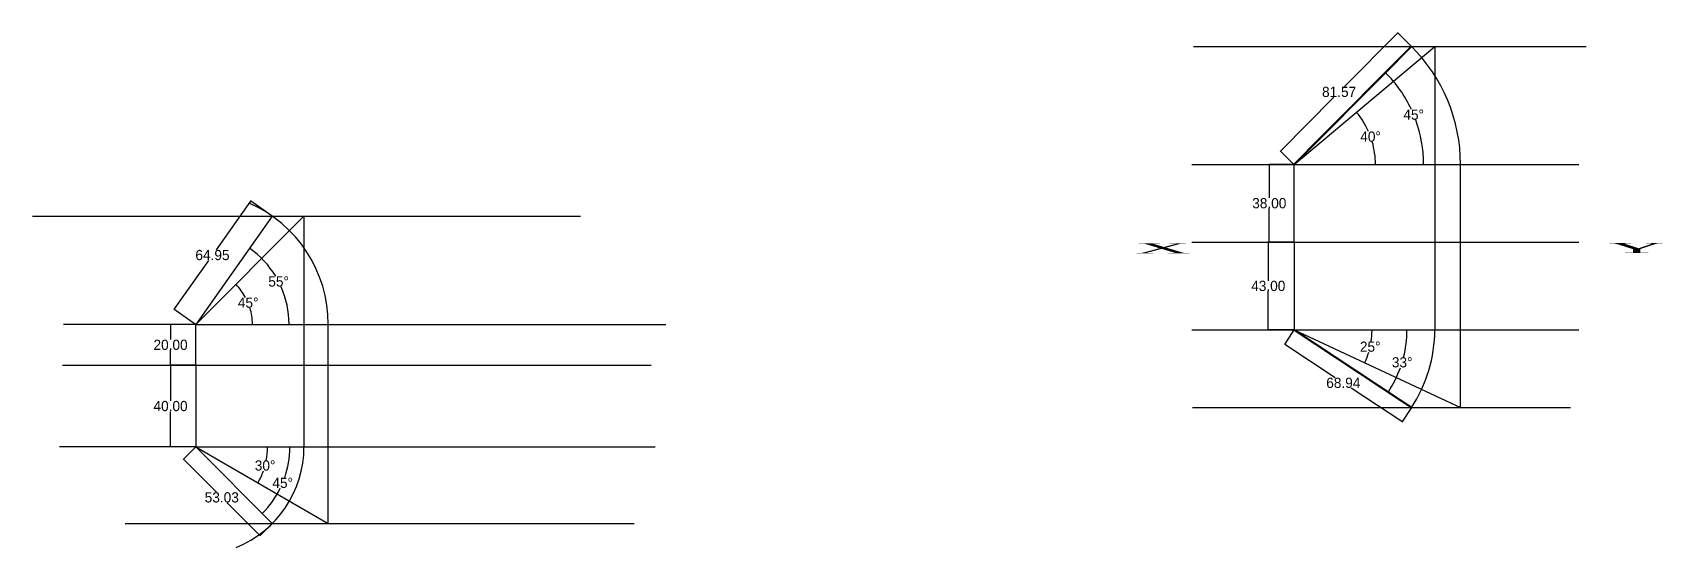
# Model space of a CAD drawing. Header units: millimetres. Extents: x 67 to 866, y 80 to 332.
import ezdxf

# ---------------------------------------------------------------- set-up
doc = ezdxf.new("R2010")
doc.units = ezdxf.units.MM
doc.header["$MEASUREMENT"] = 0
doc.styles.add('Annotative', font='txt')
doc.styles.get("Standard").update_dxf_attribs({"font": 'times.ttf', "width": 5})
doc.dimstyles.get("Standard").update_dxf_attribs({"dimtxt": 5, "dimasz": 0.18, "dimexe": 0.18, "dimexo": 0.0625, "dimgap": 0.09, "dimtad": 0, "dimtih": 1, "dimtoh": 1, "dimzin": 0, "dimdsep": 46, "dimtxsty": 'Annotative', "dimcen": 5, "dimclrd": 1, "dimclre": 3, "dimadec": 0, "dimazin": 0, "dimtfac": 1, "dimtofl": 0, "dimtmove": 0, "dimatfit": 3, "dimfxl": 1, "dimtfillclr": 1, "dimtolj": 1, "dimtzin": 0, "dimarcsym": 0})

# ---------------------------------------------------------------- blocks, each defined once
blk = doc.blocks.new('*D3')
at = {"color": 3, "lineweight": -2, "transparency": 16777216}
for p, q in [((147.17, 168.9), (134.71, 168.9)), ((147.17, 128.9), (134.71, 128.9))]:
    blk.add_line(p, q, dxfattribs=at)
at = {"color": 1, "lineweight": -2, "transparency": 16777216}
for p, q in [((134.89, 168.72), (134.89, 151.49)), ((134.89, 129.08), (134.89, 146.31))]:
    blk.add_line(p, q, dxfattribs=at)
at = {"color": 1, "transparency": 16777216}
for points in [[(134.86, 168.72), (134.92, 168.72), (134.89, 168.9)], [(134.86, 129.08), (134.92, 129.08), (134.89, 128.9)]]:
    blk.add_solid(points, dxfattribs=at)
at = {"layer": 'Defpoints', "color": 0, "transparency": 16777216}
for p in [(147.23, 168.9), (134.89, 128.9), (147.23, 128.9)]:
    blk.add_point(p, dxfattribs=at)
at = {"color": 0, "transparency": 16777216, "insert": (134.89, 148.9), "char_height": 5, "attachment_point": 5, "style": 'Annotative'}
blk.add_mtext('\\A1;40.00', dxfattribs=at)
blk = doc.blocks.new('*D4')
at = {"color": 3, "lineweight": -2, "transparency": 16777216}
for p, q in [((147.17, 188.9), (134.71, 188.9)), ((147.17, 168.9), (134.71, 168.9))]:
    blk.add_line(p, q, dxfattribs=at)
at = {"color": 1, "lineweight": -2, "transparency": 16777216}
for p, q in [((134.89, 188.72), (134.89, 181.49)), ((134.89, 169.08), (134.89, 176.31))]:
    blk.add_line(p, q, dxfattribs=at)
at = {"color": 1, "transparency": 16777216}
for points in [[(134.86, 188.72), (134.92, 188.72), (134.89, 188.9)], [(134.86, 169.08), (134.92, 169.08), (134.89, 168.9)]]:
    blk.add_solid(points, dxfattribs=at)
at = {"layer": 'Defpoints', "color": 0, "transparency": 16777216}
for p in [(147.23, 188.9), (134.89, 168.9), (147.23, 168.9)]:
    blk.add_point(p, dxfattribs=at)
at = {"color": 0, "transparency": 16777216, "insert": (134.89, 178.9), "char_height": 5, "attachment_point": 5, "style": 'Annotative'}
blk.add_mtext('\\A1;20.00', dxfattribs=at)
blk = doc.blocks.new('*D5')
at = {"color": 1, "lineweight": -2, "transparency": 16777216}
for start, end in [(349.32769, 359.70682), (330.29318, 340.58267)]:
    blk.add_arc((147.23, 128.9), 35.18, start, end, dxfattribs=at)
at = {"color": 1, "transparency": 16777216}
for points in [[(182.37, 128.72), (182.43, 128.72), (182.4, 128.9)], [(177.81, 111.46), (177.76, 111.49), (177.69, 111.31)]]:
    blk.add_solid(points, dxfattribs=at)
at = {"layer": 'Defpoints', "color": 0, "transparency": 16777216}
for p in [(147.23, 128.9), (147.23, 128.9), (372.28, 128.9), (180.28, 116.87), (212.18, 91.4)]:
    blk.add_point(p, dxfattribs=at)
at = {"color": 0, "transparency": 16777216, "insert": (181.21, 119.8), "char_height": 5, "attachment_point": 5, "style": 'Annotative'}
blk.add_mtext('\\A1;30°', dxfattribs=at)
blk = doc.blocks.new('*D6')
at = {"color": 1, "lineweight": -2, "transparency": 16777216}
for start, end in [(28.41803, 44.62881), (0.37119, 16.82598)]:
    blk.add_arc((147.23, 188.9), 27.78, start, end, dxfattribs=at)
at = {"color": 1, "transparency": 16777216}
for points in [[(166.98, 208.4), (167.02, 208.44), (166.87, 208.55)], [(175.04, 189.08), (174.98, 189.08), (175.01, 188.9)]]:
    blk.add_solid(points, dxfattribs=at)
at = {"layer": 'Defpoints', "color": 0, "transparency": 16777216}
for p in [(200.26, 241.94), (174.07, 196.09), (147.23, 188.9), (147.23, 188.9), (377.48, 188.9)]:
    blk.add_point(p, dxfattribs=at)
at = {"color": 0, "transparency": 16777216, "insert": (172.9, 199.54), "char_height": 5, "attachment_point": 5, "style": 'Annotative'}
blk.add_mtext('\\A1;45°', dxfattribs=at)
blk = doc.blocks.new('*D7')
at = {"color": 1, "lineweight": -2, "transparency": 16777216}
for start, end in [(31.08747, 54.51005), (0.22556, 23.76934)]:
    blk.add_arc((147.23, 188.9), 45.72, start, end, dxfattribs=at)
at = {"color": 1, "transparency": 16777216}
for points in [[(173.76, 226.11), (173.79, 226.16), (173.63, 226.24)], [(192.98, 189.08), (192.92, 189.08), (192.95, 188.9)]]:
    blk.add_solid(points, dxfattribs=at)
at = {"layer": 'Defpoints', "color": 0, "transparency": 16777216}
for p in [(184.73, 241.94), (190.65, 203.22), (147.23, 188.9), (147.23, 188.9), (377.48, 188.9)]:
    blk.add_point(p, dxfattribs=at)
at = {"color": 0, "transparency": 16777216, "insert": (187.83, 209.92), "char_height": 5, "attachment_point": 5, "style": 'Annotative'}
blk.add_mtext('\\A1;55°', dxfattribs=at)
blk = doc.blocks.new('*D8')
at = {"color": 1, "lineweight": -2, "transparency": 16777216}
for start, end in [(340.94235, 359.77636), (315.22364, 333.96963)]:
    blk.add_arc((147.23, 128.9), 46.11, start, end, dxfattribs=at)
at = {"color": 1, "transparency": 16777216}
for points in [[(193.31, 128.72), (193.37, 128.72), (193.34, 128.9)], [(179.98, 96.4), (179.94, 96.44), (179.84, 96.29)]]:
    blk.add_solid(points, dxfattribs=at)
at = {"layer": 'Defpoints', "color": 0, "transparency": 16777216}
for p in [(147.23, 128.9), (147.23, 128.9), (372.28, 128.9), (187.16, 105.85), (184.73, 91.4)]:
    blk.add_point(p, dxfattribs=at)
at = {"color": 0, "transparency": 16777216, "insert": (189.83, 111.26), "char_height": 5, "attachment_point": 5, "style": 'Annotative'}
blk.add_mtext('\\A1;45°', dxfattribs=at)
blk = doc.blocks.new('*D9')
at = {"color": 1, "lineweight": -2, "transparency": 16777216}
for p, q in [((174.07, 249.25), (157.26, 225.47)), ((136.78, 196.51), (153.59, 220.29))]:
    blk.add_line(p, q, dxfattribs=at)
at = {"color": 3, "lineweight": -2, "transparency": 16777216}
for p, q in [((184.68, 241.97), (174.03, 249.5)), ((147.18, 188.94), (136.53, 196.47))]:
    blk.add_line(p, q, dxfattribs=at)
at = {"color": 1, "transparency": 16777216}
for points in [[(174.05, 249.27), (174.1, 249.23), (174.18, 249.4)], [(136.75, 196.53), (136.8, 196.49), (136.68, 196.36)]]:
    blk.add_solid(points, dxfattribs=at)
at = {"layer": 'Defpoints', "color": 0, "transparency": 16777216}
for p in [(174.18, 249.4), (184.73, 241.94), (147.23, 188.9)]:
    blk.add_point(p, dxfattribs=at)
at = {"color": 0, "transparency": 16777216, "insert": (155.43, 222.88), "char_height": 5, "attachment_point": 5, "style": 'Annotative'}
blk.add_mtext('\\A1;64.95', dxfattribs=at)
blk = doc.blocks.new('*D10')
at = {"color": 3, "lineweight": -2, "transparency": 16777216}
for p, q in [((147.18, 128.86), (141.12, 122.79)), ((184.68, 91.36), (178.62, 85.29))]:
    blk.add_line(p, q, dxfattribs=at)
at = {"color": 1, "lineweight": -2, "transparency": 16777216}
for p, q in [((141.37, 122.79), (157.4, 106.76)), ((178.62, 85.55), (162.58, 101.58))]:
    blk.add_line(p, q, dxfattribs=at)
at = {"color": 1, "transparency": 16777216}
for points in [[(141.39, 122.81), (141.35, 122.77), (141.24, 122.92)], [(178.64, 85.57), (178.59, 85.52), (178.74, 85.42)]]:
    blk.add_solid(points, dxfattribs=at)
at = {"layer": 'Defpoints', "color": 0, "transparency": 16777216}
for p in [(147.23, 128.9), (184.73, 91.4), (178.74, 85.42)]:
    blk.add_point(p, dxfattribs=at)
at = {"color": 0, "transparency": 16777216, "insert": (159.99, 104.17), "char_height": 5, "attachment_point": 5, "style": 'Annotative'}
blk.add_mtext('\\A1;53.03', dxfattribs=at)
blk = doc.blocks.new('*D11')
at = {"color": 3, "lineweight": -2, "transparency": 16777216}
for p, q in [((685.2, 267.26), (672.96, 267.26)), ((685.2, 229.26), (672.96, 229.26))]:
    blk.add_line(p, q, dxfattribs=at)
at = {"color": 1, "lineweight": -2, "transparency": 16777216}
for p, q in [((673.14, 267.08), (673.14, 250.85)), ((673.14, 229.44), (673.14, 245.67))]:
    blk.add_line(p, q, dxfattribs=at)
at = {"color": 1, "transparency": 16777216}
for points in [[(673.11, 267.08), (673.17, 267.08), (673.14, 267.26)], [(673.11, 229.44), (673.17, 229.44), (673.14, 229.26)]]:
    blk.add_solid(points, dxfattribs=at)
at = {"layer": 'Defpoints', "color": 0, "transparency": 16777216}
for p in [(685.26, 267.26), (673.14, 229.26), (685.26, 229.26)]:
    blk.add_point(p, dxfattribs=at)
at = {"color": 0, "transparency": 16777216, "insert": (673.14, 248.26), "char_height": 5, "attachment_point": 5, "style": 'Annotative'}
blk.add_mtext('\\A1;38.00', dxfattribs=at)
blk = doc.blocks.new('*D12')
at = {"color": 3, "lineweight": -2, "transparency": 16777216}
for p, q in [((685.2, 229.26), (672.46, 229.26)), ((685.2, 186.26), (672.46, 186.26))]:
    blk.add_line(p, q, dxfattribs=at)
at = {"color": 1, "lineweight": -2, "transparency": 16777216}
for p, q in [((672.64, 229.08), (672.64, 210.35)), ((672.64, 186.44), (672.64, 205.17))]:
    blk.add_line(p, q, dxfattribs=at)
at = {"color": 1, "transparency": 16777216}
for points in [[(672.61, 229.08), (672.67, 229.08), (672.64, 229.26)], [(672.61, 186.44), (672.67, 186.44), (672.64, 186.26)]]:
    blk.add_solid(points, dxfattribs=at)
at = {"layer": 'Defpoints', "color": 0, "transparency": 16777216}
for p in [(685.26, 229.26), (672.64, 186.26), (685.26, 186.26)]:
    blk.add_point(p, dxfattribs=at)
at = {"color": 0, "transparency": 16777216, "insert": (672.64, 207.76), "char_height": 5, "attachment_point": 5, "style": 'Annotative'}
blk.add_mtext('\\A1;43.00', dxfattribs=at)
blk = doc.blocks.new('*D13')
at = {"color": 1, "lineweight": -2, "transparency": 16777216}
for start, end in [(351.45036, 359.73013), (335.26987, 343.48819)]:
    blk.add_arc((685.26, 186.26), 38.22, start, end, dxfattribs=at)
at = {"color": 1, "transparency": 16777216}
for points in [[(723.45, 186.08), (723.51, 186.08), (723.48, 186.26)], [(720, 170.26), (719.95, 170.28), (719.9, 170.11)]]:
    blk.add_solid(points, dxfattribs=at)
at = {"layer": 'Defpoints', "color": 0, "transparency": 16777216}
for p in [(635.26, 186.26), (685.26, 186.26), (735.26, 186.26), (721.87, 175.3), (766.83, 148.22)]:
    blk.add_point(p, dxfattribs=at)
at = {"color": 0, "transparency": 16777216, "insert": (722.57, 177.99), "char_height": 5, "attachment_point": 5, "style": 'Annotative'}
blk.add_mtext('\\A1;25°', dxfattribs=at)
blk = doc.blocks.new('*D14')
at = {"color": 1, "lineweight": -2, "transparency": 16777216}
for start, end in [(24.01228, 39.74152), (0.25848, 16.08766)]:
    blk.add_arc((685.26, 267.26), 39.9, start, end, dxfattribs=at)
at = {"color": 1, "transparency": 16777216}
for points in [[(715.92, 292.75), (715.97, 292.79), (715.83, 292.91)], [(725.19, 267.44), (725.13, 267.44), (725.16, 267.26)]]:
    blk.add_solid(points, dxfattribs=at)
at = {"layer": 'Defpoints', "color": 0, "transparency": 16777216}
for p in [(754.21, 325.11), (724.09, 276.46), (635.26, 267.26), (685.26, 267.26), (735.26, 267.26)]:
    blk.add_point(p, dxfattribs=at)
at = {"color": 0, "transparency": 16777216, "insert": (722.76, 280.9), "char_height": 5, "attachment_point": 5, "style": 'Annotative'}
blk.add_mtext('\\A1;40°', dxfattribs=at)
blk = doc.blocks.new('*D15')
at = {"color": 1, "lineweight": -2, "transparency": 16777216}
for start, end in [(25.14262, 45.01048), (0.16245, 20.07692)]:
    blk.add_arc((685.26, 267.26), 63.49, start, end, dxfattribs=at)
at = {"color": 1, "transparency": 16777216}
for points in [[(730.13, 312.14), (730.17, 312.18), (730.02, 312.29)], [(748.78, 267.44), (748.72, 267.44), (748.75, 267.26)]]:
    blk.add_solid(points, dxfattribs=at)
at = {"layer": 'Defpoints', "color": 0, "transparency": 16777216}
for p in [(742.77, 325.11), (746.57, 283.75), (685.26, 267.26), (735.26, 267.26), (824.81, 267.26)]:
    blk.add_point(p, dxfattribs=at)
at = {"color": 0, "transparency": 16777216, "insert": (743.88, 291.64), "char_height": 5, "attachment_point": 5, "style": 'Annotative'}
blk.add_mtext('\\A1;45°', dxfattribs=at)
blk = doc.blocks.new('*D16')
at = {"color": 1, "lineweight": -2, "transparency": 16777216}
for p, q in [((735.97, 331.61), (709.92, 305.4)), ((678.72, 274.02), (704.77, 300.22))]:
    blk.add_line(p, q, dxfattribs=at)
at = {"color": 3, "lineweight": -2, "transparency": 16777216}
for p, q in [((742.72, 325.15), (735.97, 331.87)), ((685.22, 267.3), (678.46, 274.02))]:
    blk.add_line(p, q, dxfattribs=at)
at = {"color": 1, "transparency": 16777216}
for points in [[(735.95, 331.63), (735.99, 331.59), (736.09, 331.74)], [(678.7, 274.04), (678.74, 274), (678.59, 273.89)]]:
    blk.add_solid(points, dxfattribs=at)
at = {"layer": 'Defpoints', "color": 0, "transparency": 16777216}
for p in [(736.09, 331.74), (742.77, 325.11), (685.26, 267.26)]:
    blk.add_point(p, dxfattribs=at)
at = {"color": 0, "transparency": 16777216, "insert": (707.34, 302.81), "char_height": 5, "attachment_point": 5, "style": 'Annotative'}
blk.add_mtext('\\A1;81.57', dxfattribs=at)
blk = doc.blocks.new('*D17')
at = {"color": 3, "lineweight": -2, "transparency": 16777216}
for p, q in [((685.23, 186.21), (680.56, 179.15)), ((742.73, 148.17), (738.06, 141.11))]:
    blk.add_line(p, q, dxfattribs=at)
at = {"color": 1, "lineweight": -2, "transparency": 16777216}
for p, q in [((680.81, 179.2), (705.49, 162.87)), ((738.01, 141.36), (713.32, 157.69))]:
    blk.add_line(p, q, dxfattribs=at)
at = {"color": 1, "transparency": 16777216}
for points in [[(680.82, 179.22), (680.79, 179.17), (680.66, 179.3)], [(738.03, 141.38), (737.99, 141.33), (738.16, 141.26)]]:
    blk.add_solid(points, dxfattribs=at)
at = {"layer": 'Defpoints', "color": 0, "transparency": 16777216}
for p in [(685.26, 186.26), (742.77, 148.22), (738.16, 141.26)]:
    blk.add_point(p, dxfattribs=at)
at = {"color": 0, "transparency": 16777216, "insert": (709.41, 160.28), "char_height": 5, "attachment_point": 5, "style": 'Annotative'}
blk.add_mtext('\\A1;68.94', dxfattribs=at)
blk = doc.blocks.new('*D18')
at = {"color": 1, "lineweight": -2, "transparency": 16777216}
for start, end in [(346.03986, 359.81362), (326.70342, 340.43592)]:
    blk.add_arc((685.26, 186.26), 55.33, start, end, dxfattribs=at)
at = {"color": 1, "transparency": 16777216}
for points in [[(740.57, 186.08), (740.63, 186.08), (740.6, 186.26)], [(731.54, 155.86), (731.49, 155.9), (731.41, 155.73)]]:
    blk.add_solid(points, dxfattribs=at)
at = {"layer": 'Defpoints', "color": 0, "transparency": 16777216}
for p in [(685.26, 186.26), (735.26, 186.26), (824.81, 186.26), (736.45, 165.24), (742.77, 148.22)]:
    blk.add_point(p, dxfattribs=at)
at = {"color": 0, "transparency": 16777216, "insert": (738.25, 170.32), "char_height": 5, "attachment_point": 5, "style": 'Annotative'}
blk.add_mtext('\\A1;33°', dxfattribs=at)

msp = doc.modelspace()

# ---------------------------------------------------------------- linework, layer by layer
for p, q in [((635.983, 325.109), (828.31, 325.109)), ((754.206, 325.109), (754.206, 229.258)), ((635.262, 267.258), (735.262, 267.258)), ((685.262, 229.258), (685.262, 267.258)), ((735.262, 267.258), (824.807, 267.258)), ((766.83, 229.258), (766.83, 267.258)), ((67.307, 241.936), (335.688, 241.936)), ((147.228, 188.903), (200.261, 241.936)), ((184.728, 241.936), (147.228, 188.903)), ((200.261, 241.936), (200.261, 128.903)), ((635.262, 229.258), (735.262, 229.258)), ((685.262, 229.258), (685.262, 186.258)), ((735.262, 229.258), (824.807, 229.258)), ((754.206, 229.258), (754.206, 186.258)), ((766.83, 148.222), (766.83, 229.258)), ((147.228, 188.903), (82.453, 188.903)), ((147.228, 168.903), (147.228, 188.903)), ((147.228, 188.903), (147.228, 188.903)), ((147.228, 188.903), (377.485, 188.903)), ((212.18, 91.403), (212.18, 188.903)), ((635.262, 186.258), (735.262, 186.258)), ((735.262, 186.258), (824.807, 186.258)), ((81.981, 168.903), (156.981, 168.903)), ((147.228, 168.903), (147.228, 128.903)), ((156.981, 168.903), (256.919, 168.903)), ((256.919, 168.903), (370.392, 168.903)), ((635.481, 148.222), (820.778, 148.222)), ((147.228, 128.903), (80.562, 128.903)), ((147.228, 128.903), (372.284, 128.903)), ((147.228, 128.903), (212.18, 91.403)), ((184.728, 91.403), (147.228, 128.903)), ((112.674, 91.403), (361.953, 91.403))]:
    msp.add_line(p, q)
at = {"const_width": 1}
for points in [[(742.765, 325.109), (685.262, 267.258)], [(742.765, 148.222), (685.262, 186.258)]]:
    msp.add_lwpolyline(points, dxfattribs=at)
for points in [[(685.262, 267.258), (754.206, 325.109)], [(685.262, 186.258), (766.83, 148.222)]]:
    msp.add_lwpolyline(points)
for centre, radius, start, end in [((685.262, 267.258), 81.568, 0, 45.172923), ((147.228, 188.903), 64.952, 0, 66.21324), ((685.262, 186.258), 68.944, 326.51704, 360), ((147.228, 128.903), 53.033, 291.887575, 360)]:
    msp.add_arc(centre, radius, start, end)

# ---------------------------------------------------------------- texts
at = {"insert": (607.36, 228.69), "char_height": 5, "attachment_point": 1}
msp.add_mtext_dynamic_manual_height_columns('X', width=19.58419, gutter_width=1, heights=[0], dxfattribs=at)
at = {"insert": (839.409, 228.831), "char_height": 5, "attachment_point": 1}
msp.add_mtext('Y', dxfattribs=at)

# ---------------------------------------------------------------- dimensions: what is measured, and where the dimension line sits
for p1, p2, distance, picture, middle in [((685.262, 267.258), (742.765, 325.109), 9.406, '*D16', (707.343, 302.814)), ((147.228, 188.903), (184.728, 241.936), 12.924, '*D9', (155.425, 222.881)), ((685.262, 186.258), (742.765, 148.222), -8.348, '*D17', (709.408, 160.277)), ((147.228, 128.903), (184.728, 91.403), -8.464, '*D10', (159.993, 104.168))]:
    dim = msp.add_aligned_dim(p1=p1, p2=p2, distance=distance, dimstyle='Standard')
    dim.commit()
    dim.dimension.update_dxf_attribs({"geometry": picture, "text_midpoint": middle})
for base, line1, line2, picture, middle in [((724.087, 276.459), ((685.262, 267.258), (754.206, 325.109)), ((635.262, 267.258), (735.262, 267.258)), '*D14', (722.756, 280.904)), ((746.57, 283.751), ((735.262, 267.258), (824.807, 267.258)), ((742.765, 325.109), (685.262, 267.258)), '*D15', (743.88, 291.642)), ((174.066, 196.094), ((147.228, 188.903), (377.485, 188.903)), ((147.228, 188.903), (200.261, 241.936)), '*D6', (172.897, 199.535)), ((190.652, 203.218), ((184.728, 241.936), (147.228, 188.903)), ((147.228, 188.903), (377.485, 188.903)), '*D7', (187.833, 209.922)), ((721.872, 175.298), ((685.262, 186.258), (766.83, 148.222)), ((635.262, 186.258), (735.262, 186.258)), '*D13', (722.572, 177.987)), ((736.449, 165.242), ((742.765, 148.222), (685.262, 186.258)), ((735.262, 186.258), (824.807, 186.258)), '*D18', (738.251, 170.319)), ((180.284, 116.871), ((147.228, 128.903), (212.18, 91.403)), ((147.228, 128.903), (372.284, 128.903)), '*D5', (181.206, 119.798)), ((187.165, 105.845), ((184.728, 91.403), (147.228, 128.903)), ((147.228, 128.903), (372.284, 128.903)), '*D8', (189.832, 111.255))]:
    dim = msp.add_angular_dim_2l(base=base, line1=line1, line2=line2, dimstyle='Standard')
    dim.commit()
    dim.dimension.update_dxf_attribs({"geometry": picture, "text_midpoint": middle})
for base, p1, p2, picture, middle in [((673.143, 229.258), (685.262, 267.258), (685.262, 229.258), '*D11', (673.143, 248.258)), ((672.641, 186.258), (685.262, 229.258), (685.262, 186.258), '*D12', (672.641, 207.758)), ((134.891, 168.903), (147.228, 188.903), (147.228, 168.903), '*D4', (134.891, 178.903)), ((134.891, 128.903), (147.228, 168.903), (147.228, 128.903), '*D3', (134.891, 148.903))]:
    dim = msp.add_linear_dim(base=base, p1=p1, p2=p2, angle=90, dimstyle='Standard')
    dim.commit()
    dim.dimension.update_dxf_attribs({"geometry": picture, "text_midpoint": middle})

doc.saveas('drawing.dxf')
